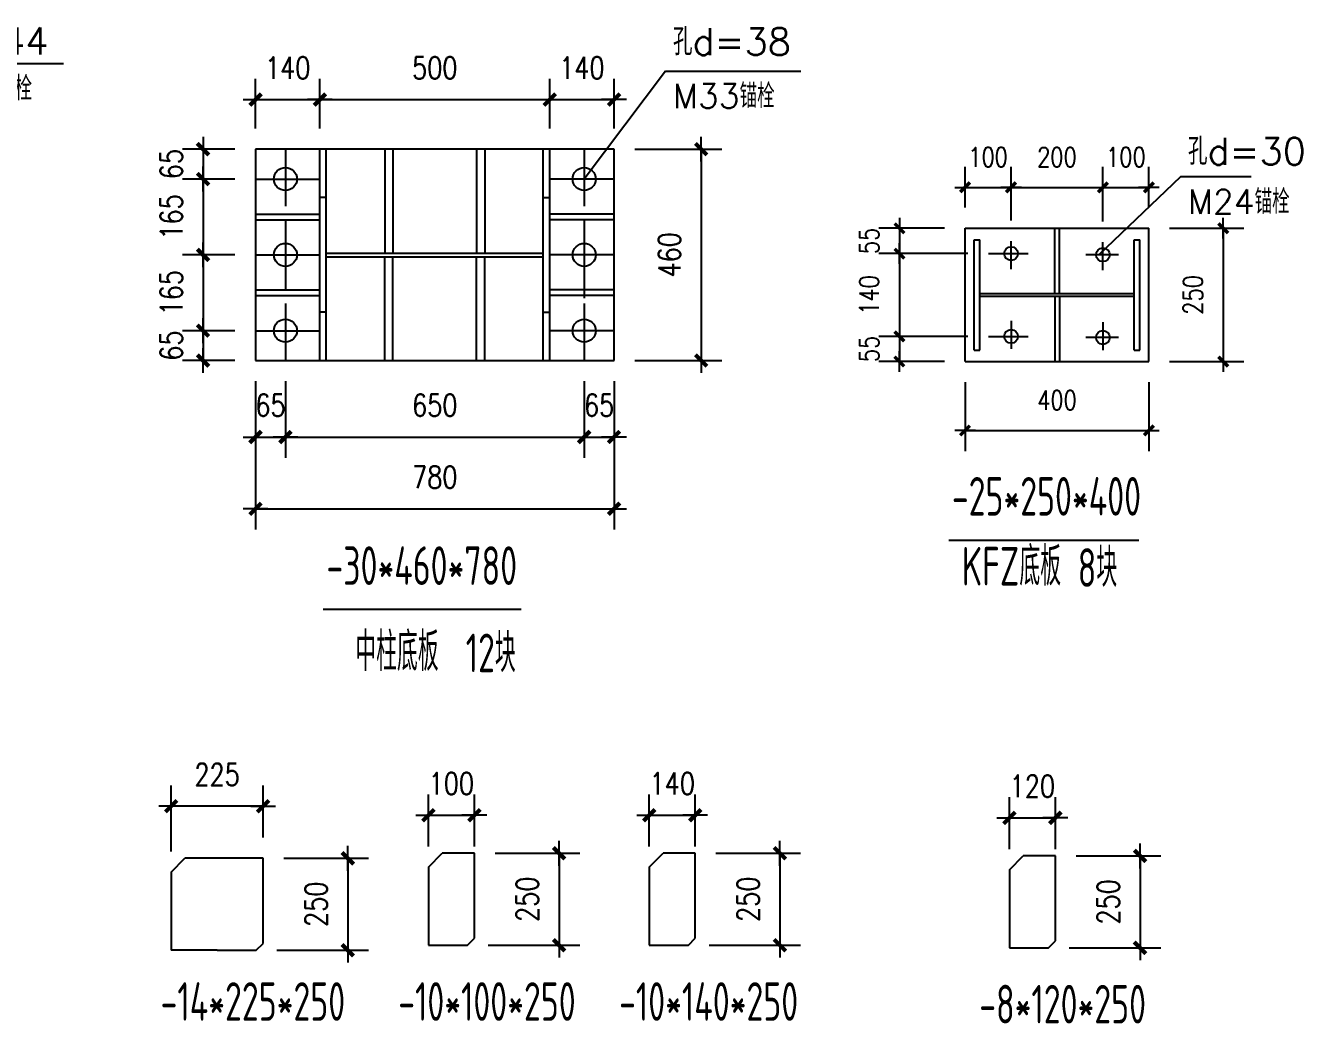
# Model space of a CAD drawing. Header units: millimetres. Extents: x 2451220 to 4527627, y -5186613 to -1639140.
# Drawn here: x 2464680 to 2470236, y -1685530 to -1681187 of the extents above; entities that cross this region are included whole.
import ezdxf

# ---------------------------------------------------------------- set-up
doc = ezdxf.new("R2010")
doc.units = ezdxf.units.MM
doc.header["$LTSCALE"] = 1000
doc.header["$PDMODE"] = 34
doc.linetypes.add('CENTER', pattern=[50.8, 31.75, -6.35, 6.35, -6.35])
doc.layers.add('轴线层', color=1, linetype='CENTER', lineweight=15)
doc.layers.add('钢架', color=7, linetype='Continuous', lineweight=25)
doc.styles.add('DIM_FONT', font='simplex.shx', dxfattribs={"width": 0.8, "bigfont": 'hztxt.shx'})
doc.styles.add('hz', font='gbenor.shx', dxfattribs={"width": 0.75, "height": 100, "bigfont": 'gbcbig.shx'})
doc.styles.get("Standard").update_dxf_attribs({"font": 'txt', "bigfont": 'gbcbig.shx'})
doc.dimstyles.new('WGH(2)', dxfattribs={"dimscale": 1.2, "dimtxt": 100, "dimasz": 0.5, "dimexe": 75, "dimexo": 75, "dimgap": 75, "dimtad": 1, "dimdec": 0, "dimlfac": 0.5, "dimzin": 0, "dimdsep": 46, "dimtxsty": 'DIM_FONT', "dimblk1": '_DIMX', "dimblk2": '_DIMX', "dimsah": 1, "dimcen": 0.09, "dimclrd": 3, "dimclre": 3, "dimclrt": 7, "dimadec": 0, "dimazin": 0, "dimtfac": 1, "dimtdec": 0, "dimtix": 1, "dimtmove": 2, "dimatfit": 3, "dimldrblk": '_DIMX', "dimfxl": 1, "dimtolj": 1, "dimtzin": 0, "dimarcsym": 0})

# ---------------------------------------------------------------- blocks, each defined once
blk = doc.blocks.new('_DIMX')
blk.add_line((-150, 0), (150, 0))
at = {"const_width": 50}
blk.add_lwpolyline([(-70, -70), (70, 70)], dxfattribs=at)
blk = doc.blocks.new('*D1723')
at = {"color": 3, "lineweight": -2}
for p, q in [((2465680.4, -1682735.3), (2465680.4, -1683068)), ((2465810.4, -1682735.3), (2465810.4, -1683068)), ((2465680.1, -1682978), (2465679.7, -1682978)), ((2465680.4, -1682978), (2465810.4, -1682978)), ((2465810.8, -1682978), (2465811.1, -1682978))]:
    blk.add_line(p, q, dxfattribs=at)
at = {"layer": 'Defpoints', "color": 0}
for p in [(2465680.4, -1682645.3), (2465810.4, -1682645.3), (2465810.4, -1682978)]:
    blk.add_point(p, dxfattribs=at)
at = {"color": 3, "lineweight": -2, "xscale": 0.36, "yscale": 0.36, "zscale": 0.36}
blk.add_blockref('_DIMX', (2465680.4, -1682978), dxfattribs=at)
at = {"color": 3, "lineweight": -2, "xscale": 0.36, "yscale": 0.36, "zscale": 0.36, "rotation": 180}
blk.add_blockref('_DIMX', (2465810.4, -1682978), dxfattribs=at)
at = {"color": 7, "insert": (2465745.4, -1682840), "char_height": 96, "attachment_point": 5, "style": 'DIM_FONT'}
blk.add_mtext('\\A1;65', dxfattribs=at)
blk = doc.blocks.new('*D1724')
at = {"color": 3, "lineweight": -2}
for p, q in [((2465810.4, -1682735.3), (2465810.4, -1683068)), ((2467110.4, -1682735.3), (2467110.4, -1683068)), ((2465810.8, -1682978), (2467110.1, -1682978))]:
    blk.add_line(p, q, dxfattribs=at)
at = {"layer": 'Defpoints', "color": 0}
for p in [(2465810.4, -1682645.3), (2467110.4, -1682645.3), (2467110.4, -1682978)]:
    blk.add_point(p, dxfattribs=at)
at = {"color": 3, "lineweight": -2, "xscale": 0.36, "yscale": 0.36, "zscale": 0.36, "rotation": 180}
blk.add_blockref('_DIMX', (2465810.4, -1682978), dxfattribs=at)
at = {"color": 3, "lineweight": -2, "xscale": 0.36, "yscale": 0.36, "zscale": 0.36}
blk.add_blockref('_DIMX', (2467110.4, -1682978), dxfattribs=at)
at = {"color": 7, "insert": (2466460.4, -1682840), "char_height": 96, "attachment_point": 5, "style": 'DIM_FONT'}
blk.add_mtext('\\A1;650', dxfattribs=at)
blk = doc.blocks.new('*D1725')
at = {"color": 3, "lineweight": -2}
for p, q in [((2467110.4, -1682735.3), (2467110.4, -1683068)), ((2467240.4, -1682735.3), (2467240.4, -1683068)), ((2467110.1, -1682978), (2467109.7, -1682978)), ((2467110.4, -1682978), (2467240.4, -1682978)), ((2467240.8, -1682978), (2467241.1, -1682978))]:
    blk.add_line(p, q, dxfattribs=at)
at = {"layer": 'Defpoints', "color": 0}
for p in [(2467110.4, -1682645.3), (2467240.4, -1682645.3), (2467240.4, -1682978)]:
    blk.add_point(p, dxfattribs=at)
at = {"color": 3, "lineweight": -2, "xscale": 0.36, "yscale": 0.36, "zscale": 0.36}
blk.add_blockref('_DIMX', (2467110.4, -1682978), dxfattribs=at)
at = {"color": 3, "lineweight": -2, "xscale": 0.36, "yscale": 0.36, "zscale": 0.36, "rotation": 180}
blk.add_blockref('_DIMX', (2467240.4, -1682978), dxfattribs=at)
at = {"color": 7, "insert": (2467175.4, -1682840), "char_height": 96, "attachment_point": 5, "style": 'DIM_FONT'}
blk.add_mtext('\\A1;65', dxfattribs=at)
blk = doc.blocks.new('*D1726')
at = {"color": 3, "lineweight": -2}
for p, q in [((2465590.4, -1681725.3), (2465362, -1681725.3)), ((2465452, -1681724.9), (2465452, -1681724.5)), ((2465452, -1681725.3), (2465452, -1681855.3)), ((2465590.4, -1681855.3), (2465362, -1681855.3)), ((2465452, -1681855.6), (2465452, -1681856))]:
    blk.add_line(p, q, dxfattribs=at)
at = {"layer": 'Defpoints', "color": 0}
for p in [(2465680.4, -1681725.3), (2465452, -1681855.3), (2465680.4, -1681855.3)]:
    blk.add_point(p, dxfattribs=at)
at = {"color": 3, "lineweight": -2, "xscale": 0.36, "yscale": 0.36, "zscale": 0.36}
for p, rotation in [((2465452, -1681725.3), 270), ((2465452, -1681855.3), 90)]:
    blk.add_blockref('_DIMX', p, dxfattribs=dict(at, rotation=rotation))
at = {"color": 7, "insert": (2465314, -1681790.3), "char_height": 96, "attachment_point": 5, "rotation": 90, "style": 'DIM_FONT'}
blk.add_mtext('\\A1;65', dxfattribs=at)
blk = doc.blocks.new('*D1727')
at = {"color": 3, "lineweight": -2}
for p, q in [((2465590.4, -1681855.3), (2465362, -1681855.3)), ((2465452, -1681854.9), (2465452, -1681854.5)), ((2465452, -1681855.3), (2465452, -1682185.3)), ((2465590.4, -1682185.3), (2465362, -1682185.3)), ((2465452, -1682185.6), (2465452, -1682186))]:
    blk.add_line(p, q, dxfattribs=at)
at = {"layer": 'Defpoints', "color": 0}
for p in [(2465680.4, -1681855.3), (2465452, -1682185.3), (2465680.4, -1682185.3)]:
    blk.add_point(p, dxfattribs=at)
at = {"color": 3, "lineweight": -2, "xscale": 0.36, "yscale": 0.36, "zscale": 0.36}
for p, rotation in [((2465452, -1681855.3), 270), ((2465452, -1682185.3), 90)]:
    blk.add_blockref('_DIMX', p, dxfattribs=dict(at, rotation=rotation))
at = {"color": 7, "insert": (2465314, -1682020.3), "char_height": 96, "attachment_point": 5, "rotation": 90, "style": 'DIM_FONT'}
blk.add_mtext('\\A1;165', dxfattribs=at)
blk = doc.blocks.new('*D1728')
at = {"color": 3, "lineweight": -2}
for p, q in [((2465590.4, -1682185.3), (2465362, -1682185.3)), ((2465452, -1682184.9), (2465452, -1682184.5)), ((2465452, -1682185.3), (2465452, -1682515.3)), ((2465590.4, -1682515.3), (2465362, -1682515.3)), ((2465452, -1682515.6), (2465452, -1682516))]:
    blk.add_line(p, q, dxfattribs=at)
at = {"layer": 'Defpoints', "color": 0}
for p in [(2465680.4, -1682185.3), (2465452, -1682515.3), (2465680.4, -1682515.3)]:
    blk.add_point(p, dxfattribs=at)
at = {"color": 3, "lineweight": -2, "xscale": 0.36, "yscale": 0.36, "zscale": 0.36}
for p, rotation in [((2465452, -1682185.3), 270), ((2465452, -1682515.3), 90)]:
    blk.add_blockref('_DIMX', p, dxfattribs=dict(at, rotation=rotation))
at = {"color": 7, "insert": (2465314, -1682350.3), "char_height": 96, "attachment_point": 5, "rotation": 90, "style": 'DIM_FONT'}
blk.add_mtext('\\A1;165', dxfattribs=at)
blk = doc.blocks.new('*D1729')
at = {"color": 3, "lineweight": -2}
for p, q in [((2465590.4, -1682515.3), (2465362, -1682515.3)), ((2465452, -1682514.9), (2465452, -1682514.5)), ((2465452, -1682515.3), (2465452, -1682645.3)), ((2465590.4, -1682645.3), (2465362, -1682645.3)), ((2465452, -1682645.6), (2465452, -1682646))]:
    blk.add_line(p, q, dxfattribs=at)
at = {"layer": 'Defpoints', "color": 0}
for p in [(2465680.4, -1682515.3), (2465452, -1682645.3), (2465680.4, -1682645.3)]:
    blk.add_point(p, dxfattribs=at)
at = {"color": 3, "lineweight": -2, "xscale": 0.36, "yscale": 0.36, "zscale": 0.36}
for p, rotation in [((2465452, -1682515.3), 270), ((2465452, -1682645.3), 90)]:
    blk.add_blockref('_DIMX', p, dxfattribs=dict(at, rotation=rotation))
at = {"color": 7, "insert": (2465314, -1682580.3), "char_height": 96, "attachment_point": 5, "rotation": 90, "style": 'DIM_FONT'}
blk.add_mtext('\\A1;65', dxfattribs=at)
blk = doc.blocks.new('*D1730')
at = {"color": 3, "lineweight": -2}
for p, q in [((2465680.4, -1681635.3), (2465680.4, -1681419.6)), ((2465960.4, -1681635.3), (2465960.4, -1681419.6)), ((2465680.1, -1681509.6), (2465679.7, -1681509.6)), ((2465680.4, -1681509.6), (2465960.4, -1681509.6)), ((2465960.8, -1681509.6), (2465961.1, -1681509.6))]:
    blk.add_line(p, q, dxfattribs=at)
at = {"layer": 'Defpoints', "color": 0}
for p in [(2465960.4, -1681509.6), (2465680.4, -1681725.3), (2465960.4, -1681725.3)]:
    blk.add_point(p, dxfattribs=at)
at = {"color": 3, "lineweight": -2, "xscale": 0.36, "yscale": 0.36, "zscale": 0.36}
blk.add_blockref('_DIMX', (2465680.4, -1681509.6), dxfattribs=at)
at = {"color": 3, "lineweight": -2, "xscale": 0.36, "yscale": 0.36, "zscale": 0.36, "rotation": 180}
blk.add_blockref('_DIMX', (2465960.4, -1681509.6), dxfattribs=at)
at = {"color": 7, "insert": (2465820.4, -1681371.6), "char_height": 96, "attachment_point": 5, "style": 'DIM_FONT'}
blk.add_mtext('\\A1;140', dxfattribs=at)
blk = doc.blocks.new('*D1731')
at = {"color": 3, "lineweight": -2}
for p, q in [((2465960.4, -1681635.3), (2465960.4, -1681419.6)), ((2466960.4, -1681635.3), (2466960.4, -1681419.6)), ((2465960.8, -1681509.6), (2466960.1, -1681509.6))]:
    blk.add_line(p, q, dxfattribs=at)
at = {"layer": 'Defpoints', "color": 0}
for p in [(2466960.4, -1681509.6), (2465960.4, -1681725.3), (2466960.4, -1681725.3)]:
    blk.add_point(p, dxfattribs=at)
at = {"color": 3, "lineweight": -2, "xscale": 0.36, "yscale": 0.36, "zscale": 0.36, "rotation": 180}
blk.add_blockref('_DIMX', (2465960.4, -1681509.6), dxfattribs=at)
at = {"color": 3, "lineweight": -2, "xscale": 0.36, "yscale": 0.36, "zscale": 0.36}
blk.add_blockref('_DIMX', (2466960.4, -1681509.6), dxfattribs=at)
at = {"color": 7, "insert": (2466460.4, -1681371.6), "char_height": 96, "attachment_point": 5, "style": 'DIM_FONT'}
blk.add_mtext('\\A1;500', dxfattribs=at)
blk = doc.blocks.new('*D1732')
at = {"color": 3, "lineweight": -2}
for p, q in [((2466960.4, -1681635.3), (2466960.4, -1681419.6)), ((2467240.4, -1681635.3), (2467240.4, -1681419.6)), ((2466960.1, -1681509.6), (2466959.7, -1681509.6)), ((2466960.4, -1681509.6), (2467240.4, -1681509.6)), ((2467240.8, -1681509.6), (2467241.1, -1681509.6))]:
    blk.add_line(p, q, dxfattribs=at)
at = {"layer": 'Defpoints', "color": 0}
for p in [(2467240.4, -1681509.6), (2466960.4, -1681725.3), (2467240.4, -1681725.3)]:
    blk.add_point(p, dxfattribs=at)
at = {"color": 3, "lineweight": -2, "xscale": 0.36, "yscale": 0.36, "zscale": 0.36}
blk.add_blockref('_DIMX', (2466960.4, -1681509.6), dxfattribs=at)
at = {"color": 3, "lineweight": -2, "xscale": 0.36, "yscale": 0.36, "zscale": 0.36, "rotation": 180}
blk.add_blockref('_DIMX', (2467240.4, -1681509.6), dxfattribs=at)
at = {"color": 7, "insert": (2467100.4, -1681371.6), "char_height": 96, "attachment_point": 5, "style": 'DIM_FONT'}
blk.add_mtext('\\A1;140', dxfattribs=at)
blk = doc.blocks.new('*D1733')
at = {"color": 3, "lineweight": -2}
for p, q in [((2467330.4, -1681725.3), (2467709.4, -1681725.3)), ((2467619.4, -1681725.6), (2467619.4, -1682644.9)), ((2467330.4, -1682645.3), (2467709.4, -1682645.3))]:
    blk.add_line(p, q, dxfattribs=at)
at = {"layer": 'Defpoints', "color": 0}
for p in [(2467240.4, -1681725.3), (2467240.4, -1682645.3), (2467619.4, -1682645.3)]:
    blk.add_point(p, dxfattribs=at)
at = {"color": 3, "lineweight": -2, "xscale": 0.36, "yscale": 0.36, "zscale": 0.36}
for p, rotation in [((2467619.4, -1681725.3), 90), ((2467619.4, -1682645.3), 270)]:
    blk.add_blockref('_DIMX', p, dxfattribs=dict(at, rotation=rotation))
at = {"color": 7, "insert": (2467481.4, -1682185.3), "char_height": 96, "attachment_point": 5, "rotation": 90, "style": 'DIM_FONT'}
blk.add_mtext('\\A1;460', dxfattribs=at)
blk = doc.blocks.new('*D1734')
at = {"color": 3, "lineweight": -2}
for p, q in [((2465680.4, -1682735.3), (2465680.4, -1683380.4)), ((2467240.4, -1682735.3), (2467240.4, -1683380.4)), ((2465680.8, -1683290.4), (2467240.1, -1683290.4))]:
    blk.add_line(p, q, dxfattribs=at)
at = {"layer": 'Defpoints', "color": 0}
for p in [(2465680.4, -1682645.3), (2467240.4, -1682645.3), (2467240.4, -1683290.4)]:
    blk.add_point(p, dxfattribs=at)
at = {"color": 3, "lineweight": -2, "xscale": 0.36, "yscale": 0.36, "zscale": 0.36, "rotation": 180}
blk.add_blockref('_DIMX', (2465680.4, -1683290.4), dxfattribs=at)
at = {"color": 3, "lineweight": -2, "xscale": 0.36, "yscale": 0.36, "zscale": 0.36}
blk.add_blockref('_DIMX', (2467240.4, -1683290.4), dxfattribs=at)
at = {"color": 7, "insert": (2466460.4, -1683152.4), "char_height": 96, "attachment_point": 5, "style": 'DIM_FONT'}
blk.add_mtext('\\A1;780', dxfattribs=at)
blk = doc.blocks.new('*D1735')
at = {"color": 3, "lineweight": -2}
for p, q in [((2465803.2, -1684811.5), (2466171.7, -1684811.5)), ((2466081.7, -1684811.9), (2466081.7, -1685211.2)), ((2465773.2, -1685211.5), (2466171.7, -1685211.5))]:
    blk.add_line(p, q, dxfattribs=at)
at = {"layer": 'Defpoints', "color": 0}
for p in [(2465713.2, -1684811.5), (2465683.2, -1685211.5), (2466081.7, -1685211.5)]:
    blk.add_point(p, dxfattribs=at)
at = {"color": 3, "lineweight": -2, "xscale": 0.36, "yscale": 0.36, "zscale": 0.36}
for p, rotation in [((2466081.7, -1684811.5), 90), ((2466081.7, -1685211.5), 270)]:
    blk.add_blockref('_DIMX', p, dxfattribs=dict(at, rotation=rotation))
at = {"color": 7, "insert": (2465943.7, -1685011.5), "char_height": 96, "attachment_point": 5, "rotation": 90, "style": 'DIM_FONT'}
blk.add_mtext('\\A1;250', dxfattribs=at)
blk = doc.blocks.new('*D1736')
at = {"color": 3, "lineweight": -2}
for p, q in [((2466722.5, -1684789.6), (2467091, -1684789.6)), ((2467001, -1684789.9), (2467001, -1685189.2)), ((2466692.5, -1685189.6), (2467091, -1685189.6))]:
    blk.add_line(p, q, dxfattribs=at)
at = {"layer": 'Defpoints', "color": 0}
for p in [(2466632.5, -1684789.6), (2466602.5, -1685189.6), (2467001, -1685189.6)]:
    blk.add_point(p, dxfattribs=at)
at = {"color": 3, "lineweight": -2, "xscale": 0.36, "yscale": 0.36, "zscale": 0.36}
for p, rotation in [((2467001, -1684789.6), 90), ((2467001, -1685189.6), 270)]:
    blk.add_blockref('_DIMX', p, dxfattribs=dict(at, rotation=rotation))
at = {"color": 7, "insert": (2466863, -1684989.6), "char_height": 96, "attachment_point": 5, "rotation": 90, "style": 'DIM_FONT'}
blk.add_mtext('\\A1;250', dxfattribs=at)
blk = doc.blocks.new('*D1737')
at = {"color": 3, "lineweight": -2}
for p, q in [((2466432.5, -1684759.6), (2466432.5, -1684534)), ((2466632.5, -1684759.6), (2466632.5, -1684534)), ((2466432.2, -1684624), (2466431.8, -1684624)), ((2466432.5, -1684624), (2466632.5, -1684624)), ((2466632.9, -1684624), (2466633.2, -1684624))]:
    blk.add_line(p, q, dxfattribs=at)
at = {"layer": 'Defpoints', "color": 0}
for p in [(2466632.5, -1684624), (2466432.5, -1684849.6), (2466632.5, -1684849.6)]:
    blk.add_point(p, dxfattribs=at)
at = {"color": 3, "lineweight": -2, "xscale": 0.36, "yscale": 0.36, "zscale": 0.36}
blk.add_blockref('_DIMX', (2466432.5, -1684624), dxfattribs=at)
at = {"color": 3, "lineweight": -2, "xscale": 0.36, "yscale": 0.36, "zscale": 0.36, "rotation": 180}
blk.add_blockref('_DIMX', (2466632.5, -1684624), dxfattribs=at)
at = {"color": 7, "insert": (2466532.5, -1684486), "char_height": 96, "attachment_point": 5, "style": 'DIM_FONT'}
blk.add_mtext('\\A1;100', dxfattribs=at)
blk = doc.blocks.new('*D1738')
at = {"color": 3, "lineweight": -2}
for p, q in [((2465313.2, -1684781.5), (2465313.2, -1684494.7)), ((2465713.2, -1684721.5), (2465713.2, -1684494.7)), ((2465712.9, -1684584.7), (2465313.6, -1684584.7))]:
    blk.add_line(p, q, dxfattribs=at)
at = {"layer": 'Defpoints', "color": 0}
for p in [(2465313.2, -1684584.7), (2465713.2, -1684811.5), (2465313.2, -1684871.5)]:
    blk.add_point(p, dxfattribs=at)
at = {"color": 3, "lineweight": -2, "xscale": 0.36, "yscale": 0.36, "zscale": 0.36, "rotation": 180}
blk.add_blockref('_DIMX', (2465313.2, -1684584.7), dxfattribs=at)
at = {"color": 3, "lineweight": -2, "xscale": 0.36, "yscale": 0.36, "zscale": 0.36}
blk.add_blockref('_DIMX', (2465713.2, -1684584.7), dxfattribs=at)
at = {"color": 7, "insert": (2465513.2, -1684446.7), "char_height": 96, "attachment_point": 5, "style": 'DIM_FONT'}
blk.add_mtext('\\A1;225', dxfattribs=at)
blk = doc.blocks.new('*D1739')
at = {"color": 3, "lineweight": -2}
for p, q in [((2467683.6, -1684789.6), (2468052.1, -1684789.6)), ((2467962.1, -1684789.9), (2467962.1, -1685189.2)), ((2467653.6, -1685189.6), (2468052.1, -1685189.6))]:
    blk.add_line(p, q, dxfattribs=at)
at = {"layer": 'Defpoints', "color": 0}
for p in [(2467593.6, -1684789.6), (2467563.6, -1685189.6), (2467962.1, -1685189.6)]:
    blk.add_point(p, dxfattribs=at)
at = {"color": 3, "lineweight": -2, "xscale": 0.36, "yscale": 0.36, "zscale": 0.36}
for p, rotation in [((2467962.1, -1684789.6), 90), ((2467962.1, -1685189.6), 270)]:
    blk.add_blockref('_DIMX', p, dxfattribs=dict(at, rotation=rotation))
at = {"color": 7, "insert": (2467824.1, -1684989.6), "char_height": 96, "attachment_point": 5, "rotation": 90, "style": 'DIM_FONT'}
blk.add_mtext('\\A1;250', dxfattribs=at)
blk = doc.blocks.new('*D1740')
at = {"color": 3, "lineweight": -2}
for p, q in [((2467393.6, -1684759.6), (2467393.6, -1684534)), ((2467593.6, -1684759.6), (2467593.6, -1684534)), ((2467393.2, -1684624), (2467392.9, -1684624)), ((2467393.6, -1684624), (2467593.6, -1684624)), ((2467594, -1684624), (2467594.3, -1684624))]:
    blk.add_line(p, q, dxfattribs=at)
at = {"layer": 'Defpoints', "color": 0}
for p in [(2467593.6, -1684624), (2467393.6, -1684849.6), (2467593.6, -1684849.6)]:
    blk.add_point(p, dxfattribs=at)
at = {"color": 3, "lineweight": -2, "xscale": 0.36, "yscale": 0.36, "zscale": 0.36}
blk.add_blockref('_DIMX', (2467393.6, -1684624), dxfattribs=at)
at = {"color": 3, "lineweight": -2, "xscale": 0.36, "yscale": 0.36, "zscale": 0.36, "rotation": 180}
blk.add_blockref('_DIMX', (2467593.6, -1684624), dxfattribs=at)
at = {"color": 7, "insert": (2467493.6, -1684486), "char_height": 96, "attachment_point": 5, "style": 'DIM_FONT'}
blk.add_mtext('\\A1;140', dxfattribs=at)
blk = doc.blocks.new('*D1741')
at = {"color": 3, "lineweight": -2}
for p, q in [((2468677.7, -1682069.6), (2468392.1, -1682069.6)), ((2468482.1, -1682069.3), (2468482.1, -1682069)), ((2468482.1, -1682069.6), (2468482.1, -1682180)), ((2468779.6, -1682180), (2468392.1, -1682180)), ((2468482.1, -1682180.3), (2468482.1, -1682180.6))]:
    blk.add_line(p, q, dxfattribs=at)
at = {"layer": 'Defpoints', "color": 0}
for p in [(2468767.7, -1682069.6), (2468482.1, -1682180), (2468869.6, -1682180)]:
    blk.add_point(p, dxfattribs=at)
at = {"color": 3, "lineweight": -2, "xscale": 0.3, "yscale": 0.3, "zscale": 0.3}
for p, rotation in [((2468482.1, -1682069.6), 270), ((2468482.1, -1682180), 90)]:
    blk.add_blockref('_DIMX', p, dxfattribs=dict(at, rotation=rotation))
at = {"color": 7, "insert": (2468350.1, -1682124.8), "char_height": 84, "attachment_point": 5, "rotation": 90, "style": 'DIM_FONT'}
blk.add_mtext('\\A1;55', dxfattribs=at)
blk = doc.blocks.new('*D1742')
at = {"color": 3, "lineweight": -2}
for p, q in [((2468779.6, -1682180), (2468392.1, -1682180)), ((2468482.1, -1682180.3), (2468482.1, -1682539.7)), ((2468779.6, -1682540), (2468392.1, -1682540))]:
    blk.add_line(p, q, dxfattribs=at)
at = {"layer": 'Defpoints', "color": 0}
for p in [(2468869.6, -1682180), (2468482.1, -1682540), (2468869.6, -1682540)]:
    blk.add_point(p, dxfattribs=at)
at = {"color": 3, "lineweight": -2, "xscale": 0.3, "yscale": 0.3, "zscale": 0.3}
for p, rotation in [((2468482.1, -1682180), 90), ((2468482.1, -1682540), 270)]:
    blk.add_blockref('_DIMX', p, dxfattribs=dict(at, rotation=rotation))
at = {"color": 7, "insert": (2468350.1, -1682360), "char_height": 84, "attachment_point": 5, "rotation": 90, "style": 'DIM_FONT'}
blk.add_mtext('\\A1;140', dxfattribs=at)
blk = doc.blocks.new('*D1743')
at = {"color": 3, "lineweight": -2}
for p, q in [((2468779.6, -1682540), (2468392.1, -1682540)), ((2468482.1, -1682539.7), (2468482.1, -1682539.4)), ((2468482.1, -1682540), (2468482.1, -1682649.6)), ((2468677.7, -1682649.6), (2468392.1, -1682649.6)), ((2468482.1, -1682649.9), (2468482.1, -1682650.2))]:
    blk.add_line(p, q, dxfattribs=at)
at = {"layer": 'Defpoints', "color": 0}
for p in [(2468869.6, -1682540), (2468482.1, -1682649.6), (2468767.7, -1682649.6)]:
    blk.add_point(p, dxfattribs=at)
at = {"color": 3, "lineweight": -2, "xscale": 0.3, "yscale": 0.3, "zscale": 0.3}
for p, rotation in [((2468482.1, -1682540), 270), ((2468482.1, -1682649.6), 90)]:
    blk.add_blockref('_DIMX', p, dxfattribs=dict(at, rotation=rotation))
at = {"color": 7, "insert": (2468350.1, -1682594.8), "char_height": 84, "attachment_point": 5, "rotation": 90, "style": 'DIM_FONT'}
blk.add_mtext('\\A1;55', dxfattribs=at)
blk = doc.blocks.new('*D1744')
at = {"color": 3, "lineweight": -2}
for p, q in [((2468767.7, -1681979.6), (2468767.7, -1681801.5)), ((2468967.8, -1682035.4), (2468967.8, -1681801.5)), ((2468767.4, -1681891.5), (2468767.1, -1681891.5)), ((2468767.7, -1681891.5), (2468967.8, -1681891.5)), ((2468968.1, -1681891.5), (2468968.4, -1681891.5))]:
    blk.add_line(p, q, dxfattribs=at)
at = {"layer": 'Defpoints', "color": 0}
for p in [(2468967.8, -1681891.5), (2468767.7, -1682069.6), (2468967.8, -1682125.4)]:
    blk.add_point(p, dxfattribs=at)
at = {"color": 3, "lineweight": -2, "xscale": 0.3, "yscale": 0.3, "zscale": 0.3}
blk.add_blockref('_DIMX', (2468767.7, -1681891.5), dxfattribs=at)
at = {"color": 3, "lineweight": -2, "xscale": 0.3, "yscale": 0.3, "zscale": 0.3, "rotation": 180}
blk.add_blockref('_DIMX', (2468967.8, -1681891.5), dxfattribs=at)
at = {"color": 7, "insert": (2468867.7, -1681759.5), "char_height": 84, "attachment_point": 5, "style": 'DIM_FONT'}
blk.add_mtext('\\A1;100', dxfattribs=at)
blk = doc.blocks.new('*D1745')
at = {"color": 3, "lineweight": -2}
for p, q in [((2468967.8, -1682035.4), (2468967.8, -1681801.9)), ((2469367.5, -1682040.3), (2469367.5, -1681801.9)), ((2468968.1, -1681891.9), (2469367.2, -1681891.9))]:
    blk.add_line(p, q, dxfattribs=at)
at = {"layer": 'Defpoints', "color": 0}
for p in [(2469367.5, -1681891.9), (2468967.8, -1682125.4), (2469367.5, -1682130.3)]:
    blk.add_point(p, dxfattribs=at)
at = {"color": 3, "lineweight": -2, "xscale": 0.3, "yscale": 0.3, "zscale": 0.3, "rotation": 180}
blk.add_blockref('_DIMX', (2468967.8, -1681891.9), dxfattribs=at)
at = {"color": 3, "lineweight": -2, "xscale": 0.3, "yscale": 0.3, "zscale": 0.3}
blk.add_blockref('_DIMX', (2469367.5, -1681891.9), dxfattribs=at)
at = {"color": 7, "insert": (2469167.6, -1681759.9), "char_height": 84, "attachment_point": 5, "style": 'DIM_FONT'}
blk.add_mtext('\\A1;200', dxfattribs=at)
blk = doc.blocks.new('*D1746')
at = {"color": 3, "lineweight": -2}
for p, q in [((2469367.5, -1682040.3), (2469367.5, -1681801.5)), ((2469567.7, -1681979.6), (2469567.7, -1681801.5)), ((2469367.2, -1681891.5), (2469366.9, -1681891.5)), ((2469367.5, -1681891.5), (2469567.7, -1681891.5)), ((2469568, -1681891.5), (2469568.3, -1681891.5))]:
    blk.add_line(p, q, dxfattribs=at)
at = {"layer": 'Defpoints', "color": 0}
for p in [(2469567.7, -1681891.5), (2469567.7, -1682069.6), (2469367.5, -1682130.3)]:
    blk.add_point(p, dxfattribs=at)
at = {"color": 3, "lineweight": -2, "xscale": 0.3, "yscale": 0.3, "zscale": 0.3}
blk.add_blockref('_DIMX', (2469367.5, -1681891.5), dxfattribs=at)
at = {"color": 3, "lineweight": -2, "xscale": 0.3, "yscale": 0.3, "zscale": 0.3, "rotation": 180}
blk.add_blockref('_DIMX', (2469567.7, -1681891.5), dxfattribs=at)
at = {"color": 7, "insert": (2469467.6, -1681759.5), "char_height": 84, "attachment_point": 5, "style": 'DIM_FONT'}
blk.add_mtext('\\A1;100', dxfattribs=at)
blk = doc.blocks.new('*D1747')
at = {"color": 3, "lineweight": -2}
for p, q in [((2469657.7, -1682069.6), (2469981.4, -1682069.6)), ((2469891.4, -1682069.9), (2469891.4, -1682649.3)), ((2469657.7, -1682649.6), (2469981.4, -1682649.6))]:
    blk.add_line(p, q, dxfattribs=at)
at = {"layer": 'Defpoints', "color": 0}
for p in [(2469567.7, -1682069.6), (2469567.7, -1682649.6), (2469891.4, -1682649.6)]:
    blk.add_point(p, dxfattribs=at)
at = {"color": 3, "lineweight": -2, "xscale": 0.3, "yscale": 0.3, "zscale": 0.3}
for p, rotation in [((2469891.4, -1682069.6), 90), ((2469891.4, -1682649.6), 270)]:
    blk.add_blockref('_DIMX', p, dxfattribs=dict(at, rotation=rotation))
at = {"color": 7, "insert": (2469759.4, -1682359.6), "char_height": 84, "attachment_point": 5, "rotation": 90, "style": 'DIM_FONT'}
blk.add_mtext('\\A1;250', dxfattribs=at)
blk = doc.blocks.new('*D1748')
at = {"color": 3, "lineweight": -2}
for p, q in [((2468767.7, -1682739.6), (2468767.7, -1683039.5)), ((2469567.7, -1682739.6), (2469567.7, -1683039.5)), ((2468768, -1682949.5), (2469567.4, -1682949.5))]:
    blk.add_line(p, q, dxfattribs=at)
at = {"layer": 'Defpoints', "color": 0}
for p in [(2468767.7, -1682649.6), (2469567.7, -1682649.6), (2469567.7, -1682949.5)]:
    blk.add_point(p, dxfattribs=at)
at = {"color": 3, "lineweight": -2, "xscale": 0.3, "yscale": 0.3, "zscale": 0.3, "rotation": 180}
blk.add_blockref('_DIMX', (2468767.7, -1682949.5), dxfattribs=at)
at = {"color": 3, "lineweight": -2, "xscale": 0.3, "yscale": 0.3, "zscale": 0.3}
blk.add_blockref('_DIMX', (2469567.7, -1682949.5), dxfattribs=at)
at = {"color": 7, "insert": (2469167.7, -1682817.5), "char_height": 84, "attachment_point": 5, "style": 'DIM_FONT'}
blk.add_mtext('\\A1;400', dxfattribs=at)
blk = doc.blocks.new('*D1749')
at = {"color": 3, "lineweight": -2}
for p, q in [((2469250.6, -1684801.1), (2469619.1, -1684801.1)), ((2469529.1, -1684801.5), (2469529.1, -1685200.8)), ((2469220.6, -1685201.1), (2469619.1, -1685201.1))]:
    blk.add_line(p, q, dxfattribs=at)
at = {"layer": 'Defpoints', "color": 0}
for p in [(2469160.6, -1684801.1), (2469130.6, -1685201.1), (2469529.1, -1685201.1)]:
    blk.add_point(p, dxfattribs=at)
at = {"color": 3, "lineweight": -2, "xscale": 0.36, "yscale": 0.36, "zscale": 0.36}
for p, rotation in [((2469529.1, -1684801.1), 90), ((2469529.1, -1685201.1), 270)]:
    blk.add_blockref('_DIMX', p, dxfattribs=dict(at, rotation=rotation))
at = {"color": 7, "insert": (2469391.1, -1685001.1), "char_height": 96, "attachment_point": 5, "rotation": 90, "style": 'DIM_FONT'}
blk.add_mtext('\\A1;250', dxfattribs=at)
blk = doc.blocks.new('*D1750')
at = {"color": 3, "lineweight": -2}
for p, q in [((2468960.6, -1684771.1), (2468960.6, -1684545.5)), ((2469160.6, -1684771.1), (2469160.6, -1684545.5)), ((2468960.3, -1684635.5), (2468959.9, -1684635.5)), ((2468960.6, -1684635.5), (2469160.6, -1684635.5)), ((2469161, -1684635.5), (2469161.4, -1684635.5))]:
    blk.add_line(p, q, dxfattribs=at)
at = {"layer": 'Defpoints', "color": 0}
for p in [(2469160.6, -1684635.5), (2468960.6, -1684861.1), (2469160.6, -1684861.1)]:
    blk.add_point(p, dxfattribs=at)
at = {"color": 3, "lineweight": -2, "xscale": 0.36, "yscale": 0.36, "zscale": 0.36}
blk.add_blockref('_DIMX', (2468960.6, -1684635.5), dxfattribs=at)
at = {"color": 3, "lineweight": -2, "xscale": 0.36, "yscale": 0.36, "zscale": 0.36, "rotation": 180}
blk.add_blockref('_DIMX', (2469160.6, -1684635.5), dxfattribs=at)
at = {"color": 7, "insert": (2469060.6, -1684497.5), "char_height": 96, "attachment_point": 5, "style": 'DIM_FONT'}
blk.add_mtext('\\A1;120', dxfattribs=at)

msp = doc.modelspace()

# ---------------------------------------------------------------- linework, layer by layer
for p, q in [((2464233.7, -1681352.9), (2464845.1, -1681352.9)), ((2467464.7, -1681385.7), (2467110.4, -1681855.3)), ((2467464.7, -1681385.7), (2468053.5, -1681385.7)), ((2465680.4, -1681725.3), (2465680.4, -1682645.3)), ((2467240.4, -1681725.3), (2465680.4, -1681725.3)), ((2465810.4, -1681725.3), (2465810.4, -1681973.3)), ((2465960.4, -1682645.3), (2465960.4, -1681725.3)), ((2465988.4, -1682645.3), (2465988.4, -1681725.3)), ((2466242.4, -1681725.3), (2466242.4, -1682177.3)), ((2466278.4, -1681725.3), (2466278.4, -1682177.3)), ((2466642.4, -1681725.3), (2466642.4, -1682177.3)), ((2466678.4, -1681725.3), (2466678.4, -1682177.3)), ((2466932.4, -1682645.3), (2466932.4, -1681725.3)), ((2466960.4, -1682645.3), (2466960.4, -1681725.3)), ((2467110.4, -1681725.3), (2467110.4, -1681973.3)), ((2467240.4, -1682645.3), (2467240.4, -1681725.3)), ((2465680.4, -1681855.3), (2465960.4, -1681855.3)), ((2467240.4, -1681855.3), (2466960.4, -1681855.3)), ((2469705.6, -1681846.1), (2469347.7, -1682186)), ((2470012.8, -1681846.1), (2469705.6, -1681846.1)), ((2465988.4, -1681935.3), (2465960.4, -1681935.3)), ((2466932.4, -1681935.3), (2466960.4, -1681935.3)), ((2465680.4, -1682008.9), (2465960.4, -1682008.9)), ((2465680.4, -1682032.9), (2465960.4, -1682032.9)), ((2465810.4, -1682032.9), (2465810.4, -1682337.6)), ((2467240.4, -1682008.9), (2466960.4, -1682008.9)), ((2467240.4, -1682032.9), (2466960.4, -1682032.9)), ((2467110.4, -1682032.9), (2467110.4, -1682373.3)), ((2468767.7, -1682649.6), (2468767.7, -1682069.6)), ((2468767.7, -1682069.6), (2469567.7, -1682069.6)), ((2469158.6, -1682353.6), (2469158.6, -1682069.6)), ((2469178.6, -1682353.6), (2469178.6, -1682069.6)), ((2469567.7, -1682649.6), (2469567.7, -1682069.6)), ((2468807.7, -1682599.6), (2468807.7, -1682119.6)), ((2468807.7, -1682119.6), (2468831.7, -1682119.6)), ((2468831.7, -1682599.6), (2468831.7, -1682119.6)), ((2468967.8, -1682247.4), (2468967.8, -1682125.4)), ((2469367.5, -1682252.2), (2469367.5, -1682130.3)), ((2469503.7, -1682599.6), (2469503.7, -1682119.6)), ((2469503.7, -1682119.6), (2469527.7, -1682119.6)), ((2469527.7, -1682599.6), (2469527.7, -1682119.6)), ((2465680.4, -1682185.3), (2465960.4, -1682185.3)), ((2465988.4, -1682177.3), (2466932.4, -1682177.3)), ((2465988.4, -1682193.3), (2466932.4, -1682193.3)), ((2466242.4, -1682645.3), (2466242.4, -1682193.3)), ((2466278.4, -1682645.3), (2466278.4, -1682193.3)), ((2466642.4, -1682645.3), (2466642.4, -1682193.3)), ((2466678.4, -1682645.3), (2466678.4, -1682193.3)), ((2467240.4, -1682185.3), (2466960.4, -1682185.3)), ((2468869.6, -1682180), (2469041.8, -1682180)), ((2469435.7, -1682184.9), (2469293.4, -1682184.9)), ((2465680.4, -1682337.6), (2465960.4, -1682337.6)), ((2467240.4, -1682337.6), (2466960.4, -1682337.6)), ((2465680.4, -1682361.6), (2465960.4, -1682361.6)), ((2467240.4, -1682361.6), (2466960.4, -1682361.6)), ((2468831.7, -1682353.6), (2469503.7, -1682353.6)), ((2468831.7, -1682365.6), (2469503.7, -1682365.6)), ((2469158.6, -1682365.6), (2469158.6, -1682649.6)), ((2469178.6, -1682365.6), (2469178.6, -1682649.6)), ((2465810.4, -1682397.3), (2465810.4, -1682645.3)), ((2465988.4, -1682435.3), (2465960.4, -1682435.3)), ((2466932.4, -1682435.3), (2466960.4, -1682435.3)), ((2467110.4, -1682397.3), (2467110.4, -1682645.3)), ((2468967.8, -1682472.7), (2468967.8, -1682594.6)), ((2469367.5, -1682477.5), (2469367.5, -1682599.5)), ((2465680.4, -1682515.3), (2465960.4, -1682515.3)), ((2467240.4, -1682515.3), (2466960.4, -1682515.3)), ((2468869.6, -1682540), (2469041.8, -1682540)), ((2469435.7, -1682544.9), (2469293.4, -1682544.9)), ((2468807.7, -1682599.6), (2468831.7, -1682599.6)), ((2469503.7, -1682599.6), (2469527.7, -1682599.6)), ((2465680.4, -1682645.3), (2467240.4, -1682645.3)), ((2468767.7, -1682649.6), (2469567.7, -1682649.6)), ((2468696.8, -1683427.6), (2469523.6, -1683427.6)), ((2465975.3, -1683727.9), (2466835.7, -1683727.9)), ((2465313.2, -1684871.5), (2465373.2, -1684811.5)), ((2465713.2, -1684811.5), (2465373.2, -1684811.5)), ((2465713.2, -1685181.5), (2465713.2, -1684811.5)), ((2466432.5, -1684849.6), (2466492.5, -1684789.6)), ((2466632.5, -1684789.6), (2466492.5, -1684789.6)), ((2466632.5, -1685159.6), (2466632.5, -1684789.6)), ((2467393.6, -1684849.6), (2467453.6, -1684789.6)), ((2467593.6, -1684789.6), (2467453.6, -1684789.6)), ((2467593.6, -1685159.6), (2467593.6, -1684789.6)), ((2468960.6, -1684861.1), (2469020.6, -1684801.1)), ((2469160.6, -1684801.1), (2469020.6, -1684801.1)), ((2469160.6, -1685171.1), (2469160.6, -1684801.1)), ((2465313.2, -1684871.5), (2465313.2, -1685211.5)), ((2466432.5, -1684849.6), (2466432.5, -1685189.6)), ((2467393.6, -1684849.6), (2467393.6, -1685189.6)), ((2468960.6, -1684861.1), (2468960.6, -1685201.1)), ((2466602.5, -1685189.6), (2466632.5, -1685159.6)), ((2467563.6, -1685189.6), (2467593.6, -1685159.6)), ((2469130.6, -1685201.1), (2469160.6, -1685171.1)), ((2465513.2, -1685211.5), (2465313.2, -1685211.5)), ((2465513.2, -1685211.5), (2465683.2, -1685211.5)), ((2465683.2, -1685211.5), (2465713.2, -1685181.5)), ((2466432.5, -1685189.6), (2466602.5, -1685189.6)), ((2467393.6, -1685189.6), (2467563.6, -1685189.6)), ((2468960.6, -1685201.1), (2469130.6, -1685201.1))]:
    msp.add_line(p, q)
for centre, radius in [((2465810.4, -1681855.3), 50), ((2467110.4, -1681855.3), 50), ((2465810.4, -1682185.3), 50), ((2467110.4, -1682185.3), 50), ((2468967.8, -1682180), 30), ((2469367.5, -1682184.9), 30), ((2465810.4, -1682515.3), 50), ((2467110.4, -1682515.3), 50), ((2468967.8, -1682540), 30), ((2469367.5, -1682544.9), 30)]:
    msp.add_circle(centre, radius)

# ---------------------------------------------------------------- texts
at = {"layer": '轴线层', "color": 0, "linetype": 'ByBlock', "attachment_point": 1}
for s, insert, char_height, own_width in [('孔d=44', (2464266, -1681196.3), 117.6, 1446.473), ('孔d=38', (2467497, -1681199), 117.6, 1446.473), ('M39锚栓', (2464265.4, -1681407.8), 105.84, 1301.826), ('M33锚栓', (2467496.4, -1681440.6), 105.84, 1301.826), ('孔d=30', (2469737.9, -1681675.9), 117.6, 1446.473), ('M24锚栓', (2469737.3, -1681901), 105.84, 1301.826)]:
    msp.add_mtext_dynamic_manual_height_columns(s, width=1506.743, gutter_width=12.5, heights=[336], dxfattribs=dict(at, insert=insert, char_height=char_height)).dxf.set("width", own_width)
at = {"layer": '钢架', "lineweight": 13, "char_height": 168, "attachment_point": 1, "style": 'hz'}
for s, insert, width in [('-25*250*400', (2468710.3, -1683152.1), 588.503), ('KFZ底板', (2468753.4, -1683456.4), 688.503), ('8块', (2469258, -1683462.2), 688.503), ('-30*460*780', (2465988.8, -1683453.8), 688.503), ('  中柱底板', (2465977.7, -1683827.8), 688.503), ('12块', (2466594.9, -1683833.6), 688.503), (' -14*225*250', (2465198.8, -1685350.6), 1125.583), (' -10*100*250', (2466233, -1685350.6), 1125.583), (' -10*140*250', (2467194, -1685350.6), 1125.583), (' -8*120*250', (2468761.1, -1685362.1), 1125.583)]:
    msp.add_mtext(s, dxfattribs=dict(at, insert=insert, width=width))

# ---------------------------------------------------------------- dimensions: what is measured, and where the dimension line sits
for base, p1, p2, override, picture, middle in [((2465960.4, -1681509.6), (2465680.4, -1681725.3), (2465960.4, -1681725.3), {"dimtxt": 80, "dimasz": 0.3}, '*D1730', (2465820.4, -1681371.6)), ((2466960.4, -1681509.6), (2465960.4, -1681725.3), (2466960.4, -1681725.3), {"dimtxt": 80, "dimasz": 0.3}, '*D1731', (2466460.4, -1681371.6)), ((2467240.4, -1681509.6), (2466960.4, -1681725.3), (2467240.4, -1681725.3), {"dimtxt": 80, "dimasz": 0.3}, '*D1732', (2467100.4, -1681371.6)), ((2468967.8, -1681891.5), (2468767.7, -1682069.6), (2468967.8, -1682125.4), {"dimtxt": 70, "dimasz": 0.25}, '*D1744', (2468867.7, -1681759.5)), ((2469367.5, -1681891.9), (2468967.8, -1682125.4), (2469367.5, -1682130.3), {"dimtxt": 70, "dimasz": 0.25}, '*D1745', (2469167.6, -1681759.9)), ((2469567.7, -1681891.5), (2469367.5, -1682130.3), (2469567.7, -1682069.6), {"dimtxt": 70, "dimasz": 0.25}, '*D1746', (2469467.6, -1681759.5)), ((2465810.4, -1682978), (2465680.4, -1682645.3), (2465810.4, -1682645.3), {"dimtxt": 80, "dimasz": 0.3}, '*D1723', (2465745.4, -1682840)), ((2467240.4, -1683290.4), (2465680.4, -1682645.3), (2467240.4, -1682645.3), {"dimtxt": 80, "dimasz": 0.3}, '*D1734', (2466460.4, -1683152.4)), ((2467110.4, -1682978), (2465810.4, -1682645.3), (2467110.4, -1682645.3), {"dimtxt": 80, "dimasz": 0.3}, '*D1724', (2466460.4, -1682840)), ((2467240.4, -1682978), (2467110.4, -1682645.3), (2467240.4, -1682645.3), {"dimtxt": 80, "dimasz": 0.3}, '*D1725', (2467175.4, -1682840)), ((2469567.7, -1682949.5), (2468767.7, -1682649.6), (2469567.7, -1682649.6), {"dimtxt": 70, "dimasz": 0.25}, '*D1748', (2469167.7, -1682817.5))]:
    dim = msp.add_linear_dim(base=base, p1=p1, p2=p2, dimstyle='WGH(2)', override=override)
    dim.commit()
    dim.dimension.update_dxf_attribs({"geometry": picture, "text_midpoint": middle})
for base, p1, p2, override, picture, middle in [((2465452, -1681855.3), (2465680.4, -1681725.3), (2465680.4, -1681855.3), {"dimtxt": 80, "dimasz": 0.3}, '*D1726', (2465314, -1681790.3)), ((2467619.4, -1682645.3), (2467240.4, -1681725.3), (2467240.4, -1682645.3), {"dimtxt": 80, "dimasz": 0.3}, '*D1733', (2467481.4, -1682185.3)), ((2465452, -1682185.3), (2465680.4, -1681855.3), (2465680.4, -1682185.3), {"dimtxt": 80, "dimasz": 0.3}, '*D1727', (2465314, -1682020.3)), ((2468482.1, -1682180), (2468767.7, -1682069.6), (2468869.6, -1682180), {"dimtxt": 70, "dimasz": 0.25}, '*D1741', (2468350.1, -1682124.8)), ((2465452, -1682515.3), (2465680.4, -1682185.3), (2465680.4, -1682515.3), {"dimtxt": 80, "dimasz": 0.3}, '*D1728', (2465314, -1682350.3)), ((2465452, -1682645.3), (2465680.4, -1682515.3), (2465680.4, -1682645.3), {"dimtxt": 80, "dimasz": 0.3}, '*D1729', (2465314, -1682580.3)), ((2468482.1, -1682649.6), (2468869.6, -1682540), (2468767.7, -1682649.6), {"dimtxt": 70, "dimasz": 0.25}, '*D1743', (2468350.1, -1682594.8))]:
    dim = msp.add_linear_dim(base=base, p1=p1, p2=p2, angle=90, dimstyle='WGH(2)', override=override)
    dim.commit()
    dim.dimension.update_dxf_attribs({"geometry": picture, "text_midpoint": middle})
for base, p1, p2, text, override, picture, middle in [((2469891.4, -1682649.6), (2469567.7, -1682069.6), (2469567.7, -1682649.6), '250', {"dimtxt": 70, "dimasz": 0.25}, '*D1747', (2469759.4, -1682359.6)), ((2468482.1, -1682540), (2468869.6, -1682180), (2468869.6, -1682540), '140', {"dimtxt": 70, "dimasz": 0.25}, '*D1742', (2468350.1, -1682360)), ((2466081.7, -1685211.5), (2465713.2, -1684811.5), (2465683.2, -1685211.5), '250', {"dimtxt": 80, "dimasz": 0.3}, '*D1735', (2465943.7, -1685011.5)), ((2467001, -1685189.6), (2466632.5, -1684789.6), (2466602.5, -1685189.6), '250', {"dimtxt": 80, "dimasz": 0.3}, '*D1736', (2466863, -1684989.6)), ((2467962.1, -1685189.6), (2467593.6, -1684789.6), (2467563.6, -1685189.6), '250', {"dimtxt": 80, "dimasz": 0.3}, '*D1739', (2467824.1, -1684989.6)), ((2469529.1, -1685201.1), (2469160.6, -1684801.1), (2469130.6, -1685201.1), '250', {"dimtxt": 80, "dimasz": 0.3}, '*D1749', (2469391.1, -1685001.1))]:
    dim = msp.add_linear_dim(base=base, p1=p1, p2=p2, angle=90, text=text, dimstyle='WGH(2)', override=override)
    dim.commit()
    dim.dimension.update_dxf_attribs({"geometry": picture, "text_midpoint": middle})
for base, p1, p2, text, picture, middle in [((2465313.2, -1684584.7), (2465713.2, -1684811.5), (2465313.2, -1684871.5), '225', '*D1738', (2465513.2, -1684446.7)), ((2466632.5, -1684624), (2466432.5, -1684849.6), (2466632.5, -1684849.6), '100', '*D1737', (2466532.5, -1684486)), ((2467593.6, -1684624), (2467393.6, -1684849.6), (2467593.6, -1684849.6), '140', '*D1740', (2467493.6, -1684486)), ((2469160.6, -1684635.5), (2468960.6, -1684861.1), (2469160.6, -1684861.1), '120', '*D1750', (2469060.6, -1684497.5))]:
    dim = msp.add_linear_dim(base=base, p1=p1, p2=p2, text=text, dimstyle='WGH(2)', override={"dimtxt": 80, "dimasz": 0.3})
    dim.commit()
    dim.dimension.update_dxf_attribs({"geometry": picture, "text_midpoint": middle})

doc.saveas('drawing.dxf')
